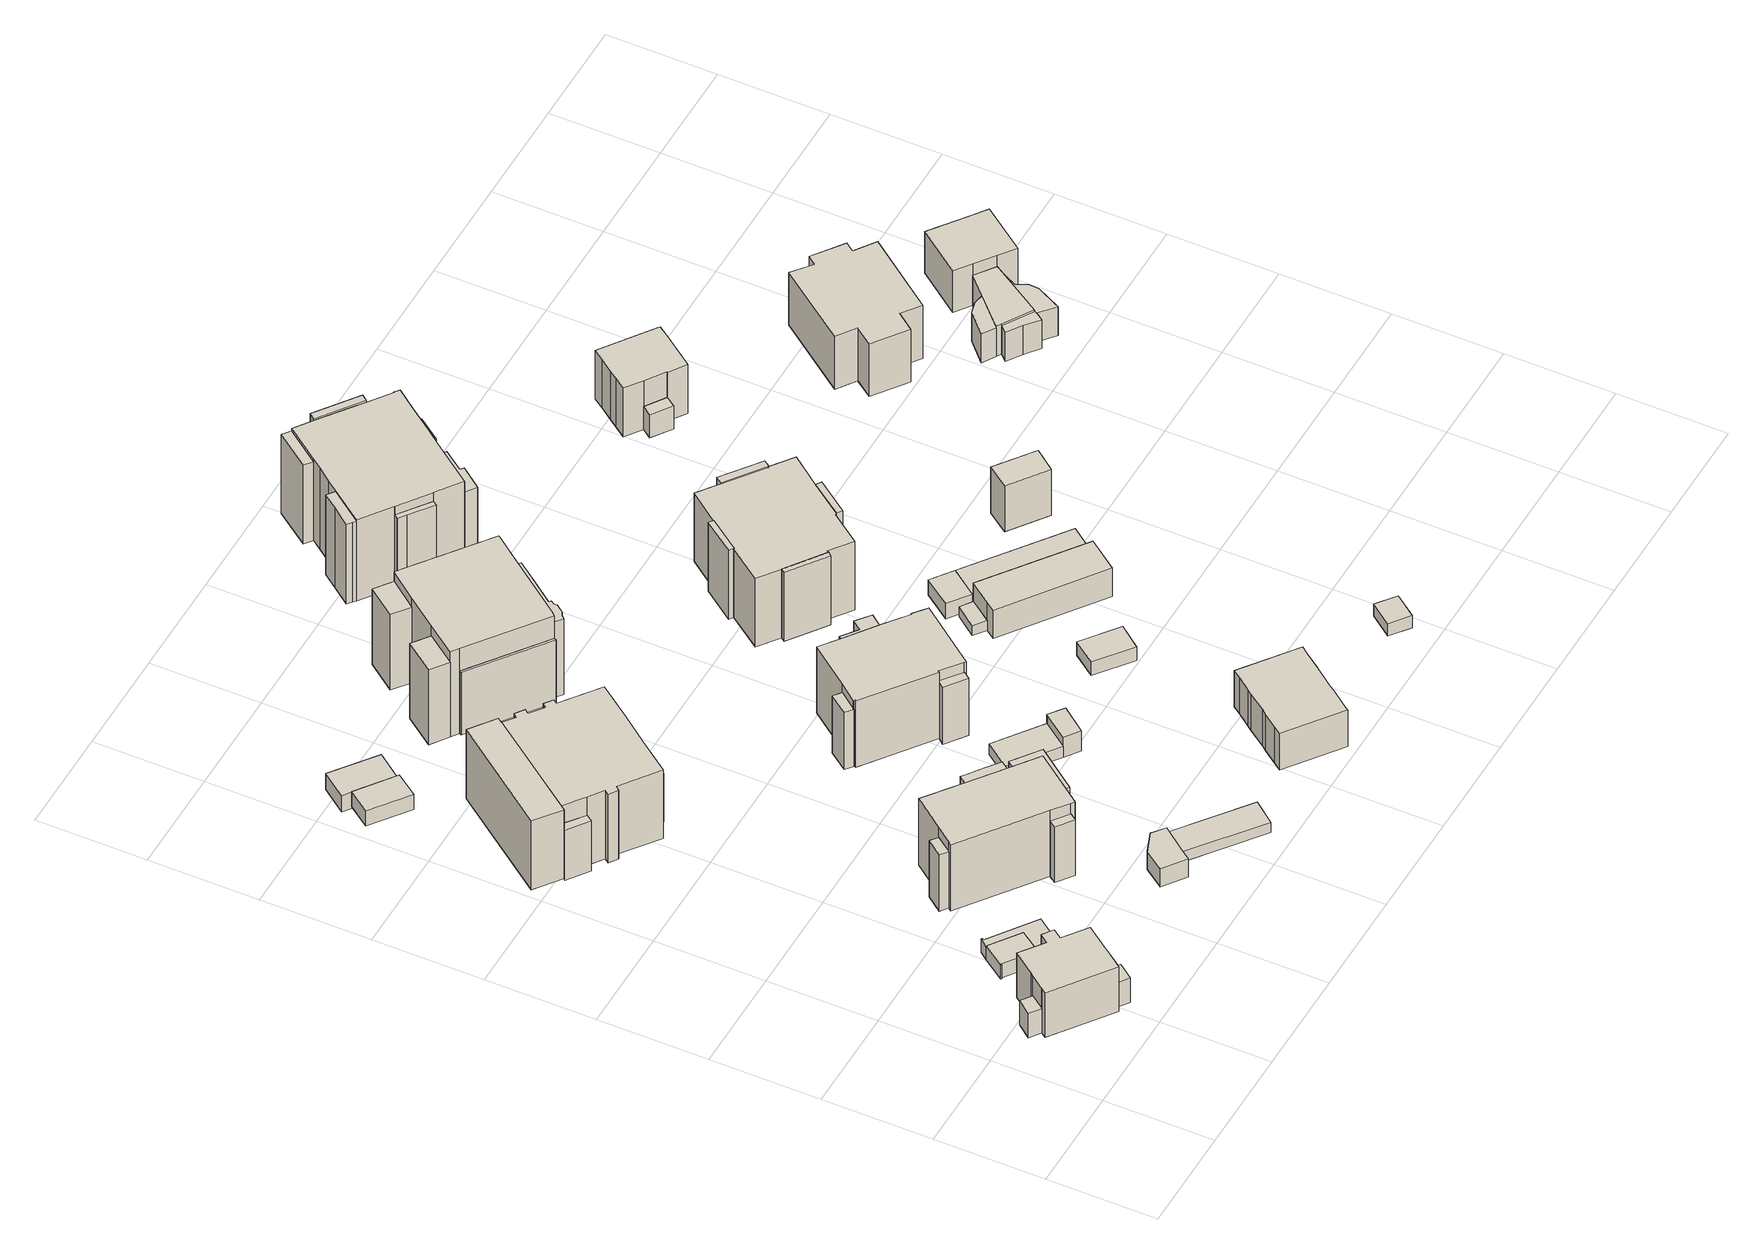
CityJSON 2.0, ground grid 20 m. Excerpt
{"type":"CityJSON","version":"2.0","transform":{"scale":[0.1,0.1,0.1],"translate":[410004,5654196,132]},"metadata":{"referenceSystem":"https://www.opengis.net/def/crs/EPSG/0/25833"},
"CityObjects":{
"building1":{"type":"Building","attributes":{"Gemeindeschluessel":14612000,"Geometrietyp2DReferenz":"3000","function":"31001_9998","roofType":"9999"},"children":["building1-1","building1-2","building1-3"]},
"building1-1":{"type":"BuildingPart","attributes":{"Dachtyp_tdc":"tdcPolyFlatRoof","Dachneigung":0,"QualitaetDacherkennung":40,"Geometrietyp2DReferenz":"3000","measuredHeight":5.34,"roofType":"1000"},"parents":["building1"],"geometry":[{"type":"Solid","lod":"1","boundaries":[[[[0,1,2,3,4]],[[5,6,7,8,9]],[[4,6,5,0]],[[3,7,6,4]],[[2,8,7,3]],[[1,9,8,2]],[[0,5,9,1]]]]}]},
"building1-2":{"type":"BuildingPart","attributes":{"Dachtyp_tdc":"tdcPolyFlatRoof","Dachneigung":0,"QualitaetDacherkennung":48,"Geometrietyp2DReferenz":"3000","measuredHeight":5.35,"roofType":"1000"},"parents":["building1"],"geometry":[{"type":"Solid","lod":"1","boundaries":[[[[10,11,12,13,14]],[[15,16,17,18,19]],[[14,16,15,10]],[[13,17,16,14]],[[12,18,17,13]],[[11,19,18,12]],[[10,15,19,11]]]]}]},
"building1-3":{"type":"BuildingPart","attributes":{"Dachtyp_tdc":"tdcGableRoof","Dachneigung":37.85,"QualitaetDacherkennung":74,"Geometrietyp2DReferenz":"3000","measuredHeight":12.61,"roofType":"3100"},"parents":["building1"],"geometry":[{"type":"Solid","lod":"1","boundaries":[[[[20,21,22,23,24,25,26,27,28,29,30,31,32,33,34,35]],[[36,37,38,39,40,41,7,6,42,43,19,18,17,44,45,46]],[[35,37,36,20]],[[34,38,37,35]],[[33,39,38,34]],[[32,40,39,33]],[[31,41,40,32]],[[30,7,41,31]],[[29,6,7,30]],[[28,42,6,29]],[[27,43,42,28]],[[26,19,43,27]],[[25,18,19,26]],[[24,17,18,25]],[[23,44,17,24]],[[22,45,44,23]],[[21,46,45,22]],[[20,36,46,21]]]]}]},
"building2":{"type":"Building","attributes":{"Dachtyp_tdc":"tdcFreeFormRoof","Gemeindeschluessel":14612000,"Dachneigung":12.97,"QualitaetDacherkennung":29,"Geometrietyp2DReferenz":"3000","measuredHeight":4.98,"function":"31001_9998","roofType":"5000"},"geometry":[{"type":"Solid","lod":"1","boundaries":[[[[47,48,49,50,51]],[[52,53,54,55,56]],[[51,53,52,47]],[[50,54,53,51]],[[49,55,54,50]],[[48,56,55,49]],[[47,52,56,48]]]]}]},
"building3":{"type":"Building","attributes":{"Dachtyp_tdc":"tdcFreeFormRoof","Gemeindeschluessel":14612000,"Dachneigung":10.45,"QualitaetDacherkennung":29,"Geometrietyp2DReferenz":"3000","measuredHeight":3.63,"function":"31001_9998","roofType":"5000"},"geometry":[{"type":"Solid","lod":"1","boundaries":[[[[57,58,59,60,61,62]],[[63,64,65,66,67,68]],[[62,64,63,57]],[[61,65,64,62]],[[60,66,65,61]],[[59,67,66,60]],[[58,68,67,59]],[[57,63,68,58]]]]}]},
"building4":{"type":"Building","attributes":{"Dachtyp_tdc":"tdcFreeFormRoof","Gemeindeschluessel":14612000,"Dachneigung":10.01,"QualitaetDacherkennung":62,"Geometrietyp2DReferenz":"3000","measuredHeight":3.19,"function":"31001_9998","roofType":"5000"},"geometry":[{"type":"Solid","lod":"1","boundaries":[[[[69,70,71,72,73,74,75,76]],[[77,78,79,80,63,68,67,81]],[[76,78,77,69]],[[75,79,78,76]],[[74,80,79,75]],[[73,63,80,74]],[[72,68,63,73]],[[71,67,68,72]],[[70,81,67,71]],[[69,77,81,70]]]]}]},
"building5":{"type":"Building","attributes":{"Dachtyp_tdc":"tdcPolyFlatRoof","Gemeindeschluessel":14612000,"Dachneigung":4.46,"QualitaetDacherkennung":67,"Geometrietyp2DReferenz":"3000","measuredHeight":3.61,"function":"31001_9998","roofType":"2100"},"geometry":[{"type":"Solid","lod":"1","boundaries":[[[[82,83,84,85,86]],[[87,88,89,90,91]],[[86,88,87,82]],[[85,89,88,86]],[[84,90,89,85]],[[83,91,90,84]],[[82,87,91,83]]]]}]},
"building6":{"type":"Building","attributes":{"Gemeindeschluessel":14612000,"Geometrietyp2DReferenz":"3000","function":"31001_9998","roofType":"9999"},"children":["building6-1","building6-2","building6-3","building6-4","building6-5"]},
"building6-1":{"type":"BuildingPart","attributes":{"Dachtyp_tdc":"tdcPolyFlatRoof","Dachneigung":34.86,"QualitaetDacherkennung":47,"Geometrietyp2DReferenz":"3000","measuredHeight":17.29,"roofType":"2100"},"parents":["building6"],"geometry":[{"type":"Solid","lod":"1","boundaries":[[[[92,93,94,95,96,97]],[[98,99,100,101,102,103]],[[97,99,98,92]],[[96,100,99,97]],[[95,101,100,96]],[[94,102,101,95]],[[93,103,102,94]],[[92,98,103,93]]]]}]},
"building6-2":{"type":"BuildingPart","attributes":{"Dachtyp_tdc":"tdcFreeFormRoof","Dachneigung":48.42,"QualitaetDacherkennung":14,"Geometrietyp2DReferenz":"3000","measuredHeight":11.53,"roofType":"5000"},"parents":["building6"],"geometry":[{"type":"Solid","lod":"1","boundaries":[[[[104,105,106,107,108]],[[109,110,101,111,112]],[[108,110,109,104]],[[107,101,110,108]],[[106,111,101,107]],[[105,112,111,106]],[[104,109,112,105]]]]}]},
"building6-3":{"type":"BuildingPart","attributes":{"Dachtyp_tdc":"tdcPolyFlatRoof","Dachneigung":0,"QualitaetDacherkennung":27,"Geometrietyp2DReferenz":"3000","measuredHeight":10.71,"roofType":"1000"},"parents":["building6"],"geometry":[{"type":"Solid","lod":"1","boundaries":[[[[113,114,115,116]],[[117,118,119,120]],[[116,118,117,113]],[[115,119,118,116]],[[114,120,119,115]],[[113,117,120,114]]]]}]},
"building6-4":{"type":"BuildingPart","attributes":{"Dachtyp_tdc":"tdcCutTentRoof","Dachneigung":35.6,"QualitaetDacherkennung":72,"Geometrietyp2DReferenz":"3000","measuredHeight":18.03,"roofType":"9999"},"parents":["building6"],"geometry":[{"type":"Solid","lod":"1","boundaries":[[[[121,122,123,124,125,126,127,128,129,130,131,132,133,134,135,136,137,138,139,140,141]],[[142,143,144,145,146,147,148,149,150,151,152,117,120,153,154,155,156,157,112,111,100]],[[141,143,142,121]],[[140,144,143,141]],[[139,145,144,140]],[[138,146,145,139]],[[137,147,146,138]],[[136,148,147,137]],[[135,149,148,136]],[[134,150,149,135]],[[133,151,150,134]],[[132,152,151,133]],[[131,117,152,132]],[[130,120,117,131]],[[129,153,120,130]],[[128,154,153,129]],[[127,155,154,128]],[[126,156,155,127]],[[125,157,156,126]],[[124,112,157,125]],[[123,111,112,124]],[[122,100,111,123]],[[121,142,100,122]]]]}]},
"building6-5":{"type":"BuildingPart","attributes":{"Dachtyp_tdc":"tdcPolyFlatRoof","Dachneigung":7.29,"QualitaetDacherkennung":30,"Geometrietyp2DReferenz":"3000","measuredHeight":10.79,"roofType":"2100"},"parents":["building6"],"geometry":[{"type":"Solid","lod":"1","boundaries":[[[[158,159,160,161]],[[151,162,163,152]],[[160,162,151,161]],[[159,163,162,160]],[[158,152,163,159]],[[161,151,152,158]]]]}]},
"building7":{"type":"Building","attributes":{"Dachtyp_tdc":"tdcPolyFlatRoof","Gemeindeschluessel":14612000,"Dachneigung":4.25,"QualitaetDacherkennung":78,"Geometrietyp2DReferenz":"3000","measuredHeight":3.81,"function":"31001_9998","roofType":"2100"},"geometry":[{"type":"Solid","lod":"1","boundaries":[[[[164,165,166,167,168]],[[169,170,171,172,173]],[[168,170,169,164]],[[167,171,170,168]],[[166,172,171,167]],[[165,173,172,166]],[[164,169,173,165]]]]}]},
"building8":{"type":"Building","attributes":{"Gemeindeschluessel":14612000,"Geometrietyp2DReferenz":"3000","function":"31001_9998","roofType":"9999"},"children":["building8-1","building8-2","building8-3","building8-4","building8-5"]},
"building8-1":{"type":"BuildingPart","attributes":{"Dachtyp_tdc":"tdcGableRoof","Dachneigung":34.82,"QualitaetDacherkennung":26,"Geometrietyp2DReferenz":"3000","measuredHeight":13.1,"roofType":"3100"},"parents":["building8"],"geometry":[{"type":"Solid","lod":"1","boundaries":[[[[174,175,176,177,178]],[[179,180,181,182,183]],[[178,180,179,174]],[[177,181,180,178]],[[176,182,181,177]],[[175,183,182,176]],[[174,179,183,175]]]]}]},
"building8-2":{"type":"BuildingPart","attributes":{"Dachtyp_tdc":"tdcHipRoof","Dachneigung":43.74,"QualitaetDacherkennung":52,"Geometrietyp2DReferenz":"3000","measuredHeight":17.44,"roofType":"3200"},"parents":["building8"],"geometry":[{"type":"Solid","lod":"1","boundaries":[[[[184,185,186,187,188,189,190,191,192,193,194]],[[195,196,179,183,182,197,198,199,200,201,202]],[[193,196,195,194]],[[192,179,196,193]],[[191,183,179,192]],[[190,182,183,191]],[[189,197,182,190]],[[188,198,197,189]],[[187,199,198,188]],[[186,200,199,187]],[[185,201,200,186]],[[184,202,201,185]],[[194,195,202,184]]]]}]},
"building8-3":{"type":"BuildingPart","attributes":{"Dachtyp_tdc":"tdcGableRoof","Dachneigung":31.36,"QualitaetDacherkennung":33,"Geometrietyp2DReferenz":"3000","measuredHeight":13.03,"roofType":"3100"},"parents":["building8"],"geometry":[{"type":"Solid","lod":"1","boundaries":[[[[203,204,205,206]],[[207,208,195,202]],[[206,207,202,203]],[[205,208,207,206]],[[204,195,208,205]],[[203,202,195,204]]]]}]},
"building8-4":{"type":"BuildingPart","attributes":{"Dachtyp_tdc":"tdcPolyFlatRoof","Dachneigung":8.57,"QualitaetDacherkennung":32,"Geometrietyp2DReferenz":"3000","measuredHeight":4.14,"roofType":"2100"},"parents":["building8"],"geometry":[{"type":"Solid","lod":"1","boundaries":[[[[209,210,211,212]],[[213,214,215,216]],[[212,214,213,209]],[[211,215,214,212]],[[210,216,215,211]],[[209,213,216,210]]]]}]},
"building8-5":{"type":"BuildingPart","attributes":{"Dachtyp_tdc":"tdcPolyFlatRoof","Dachneigung":13.35,"QualitaetDacherkennung":35,"Geometrietyp2DReferenz":"3000","measuredHeight":14.94,"roofType":"2100"},"parents":["building8"],"geometry":[{"type":"Solid","lod":"1","boundaries":[[[[187,217,218,219,220,221,188]],[[198,222,213,216,223,224,199]],[[221,222,198,188]],[[220,213,222,221]],[[219,216,213,220]],[[218,223,216,219]],[[217,224,223,218]],[[187,199,224,217]],[[188,198,199,187]]]]}]},
"building9":{"type":"Building","attributes":{"Dachtyp_tdc":"tdcFreeFormRoof","Gemeindeschluessel":14612000,"Dachneigung":51,"QualitaetDacherkennung":9,"Geometrietyp2DReferenz":"3000","measuredHeight":6.19,"function":"31001_2463","roofType":"5000"},"geometry":[{"type":"Solid","lod":"1","boundaries":[[[[225,226,227,228,229,230]],[[231,232,233,234,235,236]],[[230,232,231,225]],[[229,233,232,230]],[[228,234,233,229]],[[227,235,234,228]],[[226,236,235,227]],[[225,231,236,226]]]]}]},
"building10":{"type":"Building","attributes":{"Dachtyp_tdc":"tdcPolyFlatRoof","Gemeindeschluessel":14612000,"Dachneigung":3.8,"QualitaetDacherkennung":78,"Geometrietyp2DReferenz":"3000","measuredHeight":2.45,"function":"31001_2463","roofType":"2100"},"geometry":[{"type":"Solid","lod":"1","boundaries":[[[[237,238,239,240]],[[241,242,243,244]],[[240,242,241,237]],[[239,243,242,240]],[[238,244,243,239]],[[237,241,244,238]]]]}]},
"building11":{"type":"Building","attributes":{"Dachtyp_tdc":"tdcFreeFormRoof","Gemeindeschluessel":14612000,"Dachneigung":31.51,"QualitaetDacherkennung":51,"Geometrietyp2DReferenz":"3000","measuredHeight":4.94,"function":"31001_9998","roofType":"5000"},"geometry":[{"type":"Solid","lod":"1","boundaries":[[[[245,246,247,248,249]],[[250,251,252,253,254]],[[249,251,250,245]],[[248,252,251,249]],[[247,253,252,248]],[[246,254,253,247]],[[245,250,254,246]]]]}]},
"building12":{"type":"Building","attributes":{"Dachtyp_tdc":"tdcPolyFlatRoof","Gemeindeschluessel":14612000,"Dachneigung":0,"QualitaetDacherkennung":60,"Geometrietyp2DReferenz":"3000","measuredHeight":2.41,"function":"31001_9998","roofType":"1000"},"geometry":[{"type":"Solid","lod":"1","boundaries":[[[[255,256,257,258]],[[259,260,261,262]],[[258,260,259,255]],[[257,261,260,258]],[[256,262,261,257]],[[255,259,262,256]]]]}]},
"building13":{"type":"Building","attributes":{"Gemeindeschluessel":14612000,"Geometrietyp2DReferenz":"3000","function":"31001_9998","roofType":"9999"},"children":["building13-1","building13-2","building13-3","building13-4","building13-5","building13-6","building13-7"]},
"building13-1":{"type":"BuildingPart","attributes":{"Dachtyp_tdc":"tdcFreeFormRoof","Dachneigung":45.41,"QualitaetDacherkennung":6,"Geometrietyp2DReferenz":"3000","measuredHeight":14.07,"roofType":"5000"},"parents":["building13"],"geometry":[{"type":"Solid","lod":"1","boundaries":[[[[263,264,265,266]],[[267,268,269,270]],[[266,268,267,263]],[[265,269,268,266]],[[264,270,269,265]],[[263,267,270,264]]]]}]},
"building13-2":{"type":"BuildingPart","attributes":{"Dachtyp_tdc":"tdcGableRoof","Dachneigung":47.68,"QualitaetDacherkennung":43,"Geometrietyp2DReferenz":"3000","measuredHeight":18.57,"roofType":"3100"},"parents":["building13"],"geometry":[{"type":"Solid","lod":"1","boundaries":[[[[271,272,273,274]],[[275,276,277,278]],[[274,276,275,271]],[[273,277,276,274]],[[272,278,277,273]],[[271,275,278,272]]]]}]},
"building13-3":{"type":"BuildingPart","attributes":{"Dachtyp_tdc":"tdcGableRoof","Dachneigung":42.49,"QualitaetDacherkennung":52,"Geometrietyp2DReferenz":"3000","measuredHeight":18.46,"roofType":"3100"},"parents":["building13"],"geometry":[{"type":"Solid","lod":"1","boundaries":[[[[279,280,281,282]],[[283,284,285,286]],[[282,284,283,279]],[[281,285,284,282]],[[280,286,285,281]],[[279,283,286,280]]]]}]},
"building13-4":{"type":"BuildingPart","attributes":{"Dachtyp_tdc":"tdcFreeFormRoof","Dachneigung":40.98,"QualitaetDacherkennung":8,"Geometrietyp2DReferenz":"3000","measuredHeight":13.81,"roofType":"5000"},"parents":["building13"],"geometry":[{"type":"Solid","lod":"1","boundaries":[[[[287,288,289,290,291,292,293,294,295,296]],[[297,298,299,300,301,302,303,304,305,306]],[[296,298,297,287]],[[295,299,298,296]],[[294,300,299,295]],[[293,301,300,294]],[[292,302,301,293]],[[291,303,302,292]],[[290,304,303,291]],[[289,305,304,290]],[[288,306,305,289]],[[287,297,306,288]]]]}]},
"building13-5":{"type":"BuildingPart","attributes":{"Dachtyp_tdc":"tdcGableRoof","Dachneigung":44.74,"QualitaetDacherkennung":27,"Geometrietyp2DReferenz":"3000","measuredHeight":21.66,"roofType":"3100"},"parents":["building13"],"geometry":[{"type":"Solid","lod":"1","boundaries":[[[[307,308,309,310,311,312,313,314,315,316,317,318]],[[319,320,321,322,323,324,325,326,327,328,305,303]],[[318,320,319,307]],[[317,321,320,318]],[[316,322,321,317]],[[315,323,322,316]],[[314,324,323,315]],[[313,325,324,314]],[[312,326,325,313]],[[311,327,326,312]],[[310,328,327,311]],[[309,305,328,310]],[[308,303,305,309]],[[307,319,303,308]]]]}]},
"building13-6":{"type":"BuildingPart","attributes":{"Dachtyp_tdc":"tdcCutTentRoof","Dachneigung":32.99,"QualitaetDacherkennung":40,"Geometrietyp2DReferenz":"3000","measuredHeight":22.52,"roofType":"9999"},"parents":["building13"],"geometry":[{"type":"Solid","lod":"1","boundaries":[[[[329,330,331,332,333,334,335,336,337,338,339,340]],[[286,341,342,306,305,327,343,269,268,277,276,283]],[[340,341,286,329]],[[339,342,341,340]],[[338,306,342,339]],[[337,305,306,338]],[[336,327,305,337]],[[335,343,327,336]],[[334,269,343,335]],[[333,268,269,334]],[[332,277,268,333]],[[331,276,277,332]],[[330,283,276,331]],[[329,286,283,330]]]]}]},
"building13-7":{"type":"BuildingPart","attributes":{"Dachtyp_tdc":"tdcGableRoof","Dachneigung":16.91,"QualitaetDacherkennung":7,"Geometrietyp2DReferenz":"3000","measuredHeight":19.19,"roofType":"3100"},"parents":["building13"],"geometry":[{"type":"Solid","lod":"1","boundaries":[[[[344,345,346,347]],[[341,348,349,342]],[[347,348,341,344]],[[346,349,348,347]],[[345,342,349,346]],[[344,341,342,345]]]]}]},
"building14":{"type":"Building","attributes":{"Gemeindeschluessel":14612000,"Geometrietyp2DReferenz":"3000","function":"31001_9998","roofType":"9999"},"children":["building14-1","building14-2","building14-3","building14-4","building14-5"]},
"building14-1":{"type":"BuildingPart","attributes":{"Dachtyp_tdc":"tdcPolyFlatRoof","Dachneigung":8.93,"QualitaetDacherkennung":43,"Geometrietyp2DReferenz":"3000","measuredHeight":14.38,"roofType":"2100"},"parents":["building14"],"geometry":[{"type":"Solid","lod":"1","boundaries":[[[[350,351,352,353,354,355,356]],[[357,358,359,360,361,362,363]],[[356,358,357,350]],[[355,359,358,356]],[[354,360,359,355]],[[353,361,360,354]],[[352,362,361,353]],[[351,363,362,352]],[[350,357,363,351]]]]}]},
"building14-2":{"type":"BuildingPart","attributes":{"Dachtyp_tdc":"tdcPolyFlatRoof","Dachneigung":44.03,"QualitaetDacherkennung":22,"Geometrietyp2DReferenz":"3000","measuredHeight":12.01,"roofType":"2100"},"parents":["building14"],"geometry":[{"type":"Solid","lod":"1","boundaries":[[[[364,365,366,367,368]],[[369,358,357,370,371]],[[368,358,369,364]],[[367,357,358,368]],[[366,370,357,367]],[[365,371,370,366]],[[364,369,371,365]]]]}]},
"building14-3":{"type":"BuildingPart","attributes":{"Dachtyp_tdc":"tdcPolyFlatRoof","Dachneigung":49.54,"QualitaetDacherkennung":33,"Geometrietyp2DReferenz":"3000","measuredHeight":13.65,"roofType":"2100"},"parents":["building14"],"geometry":[{"type":"Solid","lod":"1","boundaries":[[[[372,373,374,375]],[[376,377,378,379]],[[375,377,376,372]],[[374,378,377,375]],[[373,379,378,374]],[[372,376,379,373]]]]}]},
"building14-4":{"type":"BuildingPart","attributes":{"Dachtyp_tdc":"tdcHipRoof","Dachneigung":39.76,"QualitaetDacherkennung":58,"Geometrietyp2DReferenz":"3000","measuredHeight":17.54,"roofType":"3200"},"parents":["building14"],"geometry":[{"type":"Solid","lod":"1","boundaries":[[[[380,381,382,383,384,385,386,387,388,389,390,391,392,393,394]],[[395,396,397,378,398,377,399,359,358,369,371,400,401,402,403]],[[394,396,395,380]],[[393,397,396,394]],[[392,378,397,393]],[[391,398,378,392]],[[390,377,398,391]],[[389,399,377,390]],[[388,359,399,389]],[[387,358,359,388]],[[386,369,358,387]],[[385,371,369,386]],[[384,400,371,385]],[[383,401,400,384]],[[382,402,401,383]],[[381,403,402,382]],[[380,395,403,381]]]]}]},
"building14-5":{"type":"BuildingPart","attributes":{"Dachtyp_tdc":"tdcPolyFlatRoof","Dachneigung":34.73,"QualitaetDacherkennung":31,"Geometrietyp2DReferenz":"3000","measuredHeight":13.15,"roofType":"2100"},"parents":["building14"],"geometry":[{"type":"Solid","lod":"1","boundaries":[[[[404,405,406,407,408]],[[409,395,403,402,410]],[[408,395,409,404]],[[407,403,395,408]],[[406,402,403,407]],[[405,410,402,406]],[[404,409,410,405]]]]}]},
"building15":{"type":"Building","attributes":{"Dachtyp_tdc":"tdcGableRoof","Gemeindeschluessel":14612000,"Dachneigung":59.41,"QualitaetDacherkennung":4,"Geometrietyp2DReferenz":"3000","measuredHeight":6.67,"function":"31001_9998","roofType":"3100"},"geometry":[{"type":"Solid","lod":"1","boundaries":[[[[411,412,413,414]],[[261,415,416,262]],[[414,415,261,411]],[[413,416,415,414]],[[412,262,416,413]],[[411,261,262,412]]]]}]},
"building16":{"type":"Building","attributes":{"Dachtyp_tdc":"tdcCutTentRoof","Gemeindeschluessel":14612000,"Dachneigung":44.57,"QualitaetDacherkennung":54,"Geometrietyp2DReferenz":"3000","measuredHeight":10.09,"function":"31001_9998","roofType":"9999"},"geometry":[{"type":"Solid","lod":"1","boundaries":[[[[417,418,419,420,421,422,423,424,425,426,427,428,429,430,431,432,433]],[[434,435,436,437,438,439,440,441,442,443,444,445,446,447,448,449,450]],[[433,435,434,417]],[[432,436,435,433]],[[431,437,436,432]],[[430,438,437,431]],[[429,439,438,430]],[[428,440,439,429]],[[427,441,440,428]],[[426,442,441,427]],[[425,443,442,426]],[[424,444,443,425]],[[423,445,444,424]],[[422,446,445,423]],[[421,447,446,422]],[[420,448,447,421]],[[419,449,448,420]],[[418,450,449,419]],[[417,434,450,418]]]]}]},
"building17":{"type":"Building","attributes":{"Dachtyp_tdc":"tdcPolyFlatRoof","Gemeindeschluessel":14612000,"Dachneigung":0,"QualitaetDacherkennung":71,"Geometrietyp2DReferenz":"3000","measuredHeight":3,"function":"31001_9998","roofType":"1000"},"geometry":[{"type":"Solid","lod":"1","boundaries":[[[[451,452,453,454]],[[455,456,457,458]],[[454,456,455,451]],[[453,457,456,454]],[[452,458,457,453]],[[451,455,458,452]]]]}]},
"building18":{"type":"Building","attributes":{"Dachtyp_tdc":"tdcPolyFlatRoof","Gemeindeschluessel":14612000,"Dachneigung":3.07,"QualitaetDacherkennung":58,"Geometrietyp2DReferenz":"3000","measuredHeight":2.38,"function":"31001_9998","roofType":"2100"},"geometry":[{"type":"Solid","lod":"1","boundaries":[[[[459,460,461,462,463]],[[464,465,466,467,468]],[[463,465,464,459]],[[462,466,465,463]],[[461,467,466,462]],[[460,468,467,461]],[[459,464,468,460]]]]}]},
"building19":{"type":"Building","attributes":{"Gemeindeschluessel":14612000,"Geometrietyp2DReferenz":"3000","function":"31001_9998","roofType":"9999"},"children":["building19-1","building19-2","building19-3","building19-4","building19-5","building19-6","building19-7","building19-8"]},
"building19-1":{"type":"BuildingPart","attributes":{"Dachtyp_tdc":"tdcPolyFlatRoof","Dachneigung":50.83,"QualitaetDacherkennung":36,"Geometrietyp2DReferenz":"3000","measuredHeight":16.68,"roofType":"2100"},"parents":["building19"],"geometry":[{"type":"Solid","lod":"1","boundaries":[[[[469,470,471,472,473,474,475]],[[476,477,478,479,480,481,482]],[[475,477,476,469]],[[474,478,477,475]],[[473,479,478,474]],[[472,480,479,473]],[[471,481,480,472]],[[470,482,481,471]],[[469,476,482,470]]]]}]},
"building19-2":{"type":"BuildingPart","attributes":{"Dachtyp_tdc":"tdcPolyFlatRoof","Dachneigung":55.8,"QualitaetDacherkennung":29,"Geometrietyp2DReferenz":"3000","measuredHeight":17.26,"roofType":"2100"},"parents":["building19"],"geometry":[{"type":"Solid","lod":"1","boundaries":[[[[483,484,485,486,487,488,489]],[[490,491,492,493,494,495,496]],[[489,491,490,483]],[[488,492,491,489]],[[487,493,492,488]],[[486,494,493,487]],[[485,495,494,486]],[[484,496,495,485]],[[483,490,496,484]]]]}]},
"building19-3":{"type":"BuildingPart","attributes":{"Dachtyp_tdc":"tdcHipAndGableRoof","Dachneigung":25.75,"QualitaetDacherkennung":44,"Geometrietyp2DReferenz":"3000","measuredHeight":20.47,"roofType":"5000"},"parents":["building19"],"geometry":[{"type":"Solid","lod":"1","boundaries":[[[[497,498,499,500,501,502,503,504,505,506,507,508,509,510,511,512,513,514,515,516,517]],[[518,519,520,521,522,523,524,525,526,527,528,490,496,529,530,482,481,480,531,532,533]],[[517,519,518,497]],[[516,520,519,517]],[[515,521,520,516]],[[514,522,521,515]],[[513,523,522,514]],[[512,524,523,513]],[[511,525,524,512]],[[510,526,525,511]],[[509,527,526,510]],[[508,528,527,509]],[[507,490,528,508]],[[506,496,490,507]],[[505,529,496,506]],[[504,530,529,505]],[[503,482,530,504]],[[502,481,482,503]],[[501,480,481,502]],[[500,531,480,501]],[[499,532,531,500]],[[498,533,532,499]],[[497,518,533,498]]]]}]},
"building19-4":{"type":"BuildingPart","attributes":{"Dachtyp_tdc":"tdcGableRoof","Dachneigung":68.23,"QualitaetDacherkennung":12,"Geometrietyp2DReferenz":"3000","measuredHeight":18.56,"roofType":"3100"},"parents":["building19"],"geometry":[{"type":"Solid","lod":"1","boundaries":[[[[534,535,536,537]],[[538,539,528,527]],[[537,538,527,534]],[[536,539,538,537]],[[535,528,539,536]],[[534,527,528,535]]]]}]},
"building19-5":{"type":"BuildingPart","attributes":{"Dachtyp_tdc":"tdcGableRoof","Dachneigung":43.06,"QualitaetDacherkennung":35,"Geometrietyp2DReferenz":"3000","measuredHeight":19.58,"roofType":"3100"},"parents":["building19"],"geometry":[{"type":"Solid","lod":"1","boundaries":[[[[540,541,542,543,544,545,546]],[[547,531,548,549,550,551,532]],[[546,531,547,540]],[[545,548,531,546]],[[544,549,548,545]],[[543,550,549,544]],[[542,551,550,543]],[[541,532,551,542]],[[540,547,532,541]]]]}]},
"building19-6":{"type":"BuildingPart","attributes":{"Dachtyp_tdc":"tdcPolyFlatRoof","Dachneigung":50.91,"QualitaetDacherkennung":32,"Geometrietyp2DReferenz":"3000","measuredHeight":19.21,"roofType":"2100"},"parents":["building19"],"geometry":[{"type":"Solid","lod":"1","boundaries":[[[[552,553,554,555]],[[523,521,556,557]],[[555,521,523,552]],[[554,556,521,555]],[[553,557,556,554]],[[552,523,557,553]]]]}]},
"building19-7":{"type":"BuildingPart","attributes":{"Dachtyp_tdc":"tdcPolyFlatRoof","Dachneigung":0,"QualitaetDacherkennung":4,"Geometrietyp2DReferenz":"3000","measuredHeight":13.73,"roofType":"1000"},"parents":["building19"],"geometry":[{"type":"Solid","lod":"1","boundaries":[[[[558,559,560,561,562,563]],[[564,565,525,524,523,557]],[[563,565,564,558]],[[562,525,565,563]],[[561,524,525,562]],[[560,523,524,561]],[[559,557,523,560]],[[558,564,557,559]]]]}]},
"building19-8":{"type":"BuildingPart","attributes":{"Dachtyp_tdc":"tdcGableRoof","Dachneigung":44,"QualitaetDacherkennung":36,"Geometrietyp2DReferenz":"3000","measuredHeight":19.59,"roofType":"3100"},"parents":["building19"],"geometry":[{"type":"Solid","lod":"1","boundaries":[[[[566,567,568,569]],[[570,571,520,519]],[[569,571,570,566]],[[568,520,571,569]],[[567,519,520,568]],[[566,570,519,567]]]]}]},
"building20":{"type":"Building","attributes":{"Gemeindeschluessel":14612000,"Geometrietyp2DReferenz":"3000","function":"31001_9998","roofType":"9999"},"children":["building20-1","building20-2","building20-3","building20-4","building20-5"]},
"building20-1":{"type":"BuildingPart","attributes":{"Dachtyp_tdc":"tdcFreeFormRoof","Dachneigung":13.85,"QualitaetDacherkennung":26,"Geometrietyp2DReferenz":"3000","measuredHeight":15.45,"roofType":"5000"},"parents":["building20"],"geometry":[{"type":"Solid","lod":"1","boundaries":[[[[572,573,574,575]],[[576,577,578,579]],[[575,577,576,572]],[[574,578,577,575]],[[573,579,578,574]],[[572,576,579,573]]]]}]},
"building20-2":{"type":"BuildingPart","attributes":{"Dachtyp_tdc":"tdcPolyFlatRoof","Dachneigung":5.89,"QualitaetDacherkennung":43,"Geometrietyp2DReferenz":"3000","measuredHeight":15.39,"roofType":"2100"},"parents":["building20"],"geometry":[{"type":"Solid","lod":"1","boundaries":[[[[580,581,582,583,584]],[[585,586,587,588,589]],[[584,586,585,580]],[[583,587,586,584]],[[582,588,587,583]],[[581,589,588,582]],[[580,585,589,581]]]]}]},
"building20-3":{"type":"BuildingPart","attributes":{"Dachtyp_tdc":"tdcPolyFlatRoof","Dachneigung":0,"QualitaetDacherkennung":47,"Geometrietyp2DReferenz":"3000","measuredHeight":15.21,"roofType":"1000"},"parents":["building20"],"geometry":[{"type":"Solid","lod":"1","boundaries":[[[[590,591,592,593,594,595,596,597,598,599,600,601,602,603,604,605,606]],[[587,586,607,576,579,608,609,610,611,612,613,614,615,616,617,618,588]],[[606,586,587,590]],[[605,607,586,606]],[[604,576,607,605]],[[603,579,576,604]],[[602,608,579,603]],[[601,609,608,602]],[[600,610,609,601]],[[599,611,610,600]],[[598,612,611,599]],[[597,613,612,598]],[[596,614,613,597]],[[595,615,614,596]],[[594,616,615,595]],[[593,617,616,594]],[[592,618,617,593]],[[591,588,618,592]],[[590,587,588,591]]]]}]},
"building20-4":{"type":"BuildingPart","attributes":{"Dachtyp_tdc":"tdcPolyFlatRoof","Dachneigung":0,"QualitaetDacherkennung":35,"Geometrietyp2DReferenz":"3000","measuredHeight":15.29,"roofType":"1000"},"parents":["building20"],"geometry":[{"type":"Solid","lod":"1","boundaries":[[[[619,620,621,622]],[[611,623,624,612]],[[622,623,611,619]],[[621,624,623,622]],[[620,612,624,621]],[[619,611,612,620]]]]}]},
"building20-5":{"type":"BuildingPart","attributes":{"Dachtyp_tdc":"tdcPolyFlatRoof","Dachneigung":5.26,"QualitaetDacherkennung":40,"Geometrietyp2DReferenz":"3000","measuredHeight":15.38,"roofType":"2100"},"parents":["building20"],"geometry":[{"type":"Solid","lod":"1","boundaries":[[[[625,626,627,628,629]],[[615,614,630,631,616]],[[629,614,615,625]],[[628,630,614,629]],[[627,631,630,628]],[[626,616,631,627]],[[625,615,616,626]]]]}]},
"building21":{"type":"Building","attributes":{"Dachtyp_tdc":"tdcPolyFlatRoof","Gemeindeschluessel":14612000,"Dachneigung":4.76,"QualitaetDacherkennung":64,"Geometrietyp2DReferenz":"3000","measuredHeight":3.63,"function":"31001_9998","roofType":"2100"},"geometry":[{"type":"Solid","lod":"1","boundaries":[[[[632,633,634,635]],[[636,637,638,639]],[[635,637,636,632]],[[634,638,637,635]],[[633,639,638,634]],[[632,636,639,633]]]]}]},
"building22":{"type":"Building","attributes":{"Dachtyp_tdc":"tdcPolyFlatRoof","Gemeindeschluessel":14612000,"Dachneigung":13.15,"QualitaetDacherkennung":78,"Geometrietyp2DReferenz":"3000","measuredHeight":7.14,"function":"31001_9998","roofType":"2100"},"geometry":[{"type":"Solid","lod":"1","boundaries":[[[[640,641,642,643,644,645]],[[646,464,468,647,648,649]],[[645,464,646,640]],[[644,468,464,645]],[[643,647,468,644]],[[642,648,647,643]],[[641,649,648,642]],[[640,646,649,641]]]]}]},
"building23":{"type":"Building","attributes":{"Dachtyp_tdc":"tdcPolyFlatRoof","Gemeindeschluessel":14612000,"Dachneigung":4.66,"QualitaetDacherkennung":74,"Geometrietyp2DReferenz":"3000","measuredHeight":3.63,"function":"31001_9998","roofType":"2100"},"geometry":[{"type":"Solid","lod":"1","boundaries":[[[[650,651,652,653,632,635]],[[654,655,656,657,658,659]],[[635,655,654,650]],[[632,656,655,635]],[[653,657,656,632]],[[652,658,657,653]],[[651,659,658,652]],[[650,654,659,651]]]]}]},
"building24":{"type":"Building","attributes":{"Dachtyp_tdc":"tdcPolyFlatRoof","Gemeindeschluessel":14612000,"Dachneigung":3.77,"QualitaetDacherkennung":77,"Geometrietyp2DReferenz":"3000","measuredHeight":2.88,"function":"31001_9998","roofType":"2100"},"geometry":[{"type":"Solid","lod":"1","boundaries":[[[[660,661,662,663]],[[664,665,666,667]],[[663,665,664,660]],[[662,666,665,663]],[[661,667,666,662]],[[660,664,667,661]]]]}]},
"building25":{"type":"Building","attributes":{"Dachtyp_tdc":"tdcFreeFormRoof","Gemeindeschluessel":14612000,"Dachneigung":60.8,"QualitaetDacherkennung":6,"Geometrietyp2DReferenz":"3000","measuredHeight":12.3,"function":"31001_9998","roofType":"5000"},"geometry":[{"type":"Solid","lod":"1","boundaries":[[[[668,669,670,671]],[[672,673,674,675]],[[671,673,672,668]],[[670,674,673,671]],[[669,675,674,670]],[[668,672,675,669]]]]}]},
"building26":{"type":"Building","attributes":{"Gemeindeschluessel":14612000,"Geometrietyp2DReferenz":"3000","function":"31001_9998","roofType":"9999"},"children":["building26-1","building26-2"]},
"building26-1":{"type":"BuildingPart","attributes":{"Dachtyp_tdc":"tdcGableRoof","Dachneigung":38.88,"QualitaetDacherkennung":10,"Geometrietyp2DReferenz":"3000","measuredHeight":5.94,"roofType":"3100"},"parents":["building26"],"geometry":[{"type":"Solid","lod":"1","boundaries":[[[[676,677,678,679,680]],[[681,682,683,684,685]],[[680,682,681,676]],[[679,683,682,680]],[[678,684,683,679]],[[677,685,684,678]],[[676,681,685,677]]]]}]},
"building26-2":{"type":"BuildingPart","attributes":{"Dachtyp_tdc":"tdcHipRoof","Dachneigung":46.44,"QualitaetDacherkennung":70,"Geometrietyp2DReferenz":"3000","measuredHeight":13.39,"roofType":"3200"},"parents":["building26"],"geometry":[{"type":"Solid","lod":"1","boundaries":[[[[686,687,688,689,690,691,692,693,694,695,696,697]],[[684,698,699,700,701,702,703,704,705,706,681,685]],[[696,698,684,697]],[[695,699,698,696]],[[694,700,699,695]],[[693,701,700,694]],[[692,702,701,693]],[[691,703,702,692]],[[690,704,703,691]],[[689,705,704,690]],[[688,706,705,689]],[[687,681,706,688]],[[686,685,681,687]],[[697,684,685,686]]]]}]},
"building27":{"type":"Building","attributes":{"Dachtyp_tdc":"tdcFreeFormRoof","Gemeindeschluessel":14612000,"Dachneigung":10.21,"QualitaetDacherkennung":44,"Geometrietyp2DReferenz":"3000","measuredHeight":12.49,"function":"31001_9998","roofType":"5000"},"geometry":[{"type":"Solid","lod":"1","boundaries":[[[[707,708,709,710,711,712,713,714,715,716,717,718,719,720]],[[721,722,723,724,725,726,727,728,729,730,731,732,733,734]],[[720,722,721,707]],[[719,723,722,720]],[[718,724,723,719]],[[717,725,724,718]],[[716,726,725,717]],[[715,727,726,716]],[[714,728,727,715]],[[713,729,728,714]],[[712,730,729,713]],[[711,731,730,712]],[[710,732,731,711]],[[709,733,732,710]],[[708,734,733,709]],[[707,721,734,708]]]]}]},
"building28":{"type":"Building","attributes":{"Gemeindeschluessel":14612000,"Geometrietyp2DReferenz":"3000","function":"31001_9998","roofType":"9999"},"children":["building28-1","building28-2","building28-3","building28-4","building28-5","building28-6"]},
"building28-1":{"type":"BuildingPart","attributes":{"Dachtyp_tdc":"tdcPolyFlatRoof","Dachneigung":0,"QualitaetDacherkennung":74,"Geometrietyp2DReferenz":"3000","measuredHeight":6.41,"roofType":"1000"},"parents":["building28"],"geometry":[{"type":"Solid","lod":"1","boundaries":[[[[735,736,737,738,739,740]],[[741,742,743,744,745,746]],[[739,742,741,740]],[[738,743,742,739]],[[737,744,743,738]],[[736,745,744,737]],[[735,746,745,736]],[[740,741,746,735]]]]}]},
"building28-2":{"type":"BuildingPart","attributes":{"Dachtyp_tdc":"tdcPolyFlatRoof","Dachneigung":0,"QualitaetDacherkennung":67,"Geometrietyp2DReferenz":"3000","measuredHeight":6.42,"roofType":"1000"},"parents":["building28"],"geometry":[{"type":"Solid","lod":"1","boundaries":[[[[747,748,749,750,751]],[[752,753,754,755,756]],[[751,753,752,747]],[[750,754,753,751]],[[749,755,754,750]],[[748,756,755,749]],[[747,752,756,748]]]]}]},
"building28-3":{"type":"BuildingPart","attributes":{"Dachtyp_tdc":"tdcPolyFlatRoof","Dachneigung":5.26,"QualitaetDacherkennung":70,"Geometrietyp2DReferenz":"3000","measuredHeight":7.28,"roofType":"2100"},"parents":["building28"],"geometry":[{"type":"Solid","lod":"1","boundaries":[[[[757,758,759,760,761,762]],[[752,756,763,742,764,765]],[[762,756,752,757]],[[761,763,756,762]],[[760,742,763,761]],[[759,764,742,760]],[[758,765,764,759]],[[757,752,765,758]]]]}]},
"building28-4":{"type":"BuildingPart","attributes":{"Dachtyp_tdc":"tdcPolyFlatRoof","Dachneigung":26.2,"QualitaetDacherkennung":44,"Geometrietyp2DReferenz":"3000","measuredHeight":7.92,"roofType":"2100"},"parents":["building28"],"geometry":[{"type":"Solid","lod":"1","boundaries":[[[[766,767,768,769,770]],[[771,772,773,774,775]],[[770,772,771,766]],[[769,773,772,770]],[[768,774,773,769]],[[767,775,774,768]],[[766,771,775,767]]]]}]},
"building28-5":{"type":"BuildingPart","attributes":{"Dachtyp_tdc":"tdcHipRoof","Dachneigung":34.48,"QualitaetDacherkennung":79,"Geometrietyp2DReferenz":"3000","measuredHeight":10.91,"roofType":"3200"},"parents":["building28"],"geometry":[{"type":"Solid","lod":"1","boundaries":[[[[776,777,778,779,780,781,782,783]],[[763,784,785,774,772,786,787,742]],[[782,784,763,783]],[[781,785,784,782]],[[780,774,785,781]],[[779,772,774,780]],[[778,786,772,779]],[[777,787,786,778]],[[776,742,787,777]],[[783,763,742,776]]]]}]},
"building28-6":{"type":"BuildingPart","attributes":{"Dachtyp_tdc":"tdcPolyFlatRoof","Dachneigung":0,"QualitaetDacherkennung":57,"Geometrietyp2DReferenz":"3000","measuredHeight":6.36,"roofType":"1000"},"parents":["building28"],"geometry":[{"type":"Solid","lod":"1","boundaries":[[[[788,789,790,791,792,740]],[[741,793,794,795,765,764]],[[792,793,741,740]],[[791,794,793,792]],[[790,795,794,791]],[[789,765,795,790]],[[788,764,765,789]],[[740,741,764,788]]]]}]}
},
"vertices":[
[192,48,87],[213,76,87],[210,78,87],[192,91,87],[171,63,87],[192,48,33],[171,63,33],[192,91,33],[210,78,33],[213,76,33],
[47,156,87],[66,142,87],[66,141,87],[86,168,87],[67,182,87],[47,156,33],[67,182,33],[86,168,33],[66,141,33],[66,142,33],
[175,198,132],[163,182,132],[120,214,132],[90,173,132],[86,168,132],[66,141,132],[66,142,132],[60,133,132],[165,55,132],[171,63,132],[192,91,132],[195,95,132],[195,96,132],[225,136,132],[182,168,132],[194,185,132],[175,198,33],[194,185,33],[182,168,33],[225,136,33],[195,96,33],[195,95,33],[165,55,33],[60,133,33],[90,173,33],[120,214,33],[163,182,33],
[192,91,83],[210,78,83],[243,123,83],[225,136,83],[195,96,83],[192,91,34],[195,96,34],[225,136,34],[243,123,34],[210,78,34],
[203,219,62],[230,258,62],[176,297,62],[148,257,62],[149,255,62],[150,257,62],[203,219,31],[150,257,31],[149,255,31],[148,257,31],[176,297,31],[230,258,31],
[190,311,60],[188,312,60],[176,297,60],[230,258,60],[203,219,60],[234,197,60],[272,248,60],[188,308,60],[190,311,31],[188,308,31],[272,248,31],[234,197,31],[188,312,31],
[11,1318,54],[79,1267,54],[108,1307,54],[104,1310,54],[40,1357,54],[11,1318,20],[40,1357,20],[104,1310,20],[108,1307,20],[79,1267,20],
[187,1171,171],[141,1205,171],[3,1019,171],[49,984,171],[182,1163,171],[181,1163,171],[187,1171,18],[181,1163,18],[182,1163,18],[49,984,18],[3,1019,18],[141,1205,18],
[84,953,129],[93,965,129],[56,993,129],[49,984,129],[46,981,129],[84,953,18],[46,981,18],[56,993,18],[93,965,18],
[245,943,126],[221,911,126],[235,901,126],[259,933,126],[245,943,18],[259,933,18],[235,901,18],[221,911,18],
[203,1147,170],[182,1163,170],[56,993,170],[93,965,170],[119,946,170],[113,938,170],[128,927,170],[135,935,170],[202,885,170],[221,911,170],[245,943,170],[284,994,170],[308,1027,170],[328,1054,170],[260,1105,170],[265,1112,170],[250,1123,170],[244,1116,170],[219,1135,170],[225,1142,170],[209,1154,170],[203,1147,18],[209,1154,18],[225,1142,18],[219,1135,18],[244,1116,18],[250,1123,18],[265,1112,18],[260,1105,18],[328,1054,18],[308,1027,18],[284,994,18],[202,885,18],[135,935,18],[128,927,18],[113,938,18],[119,946,18],
[284,994,125],[296,985,125],[320,1017,125],[308,1027,125],[320,1017,18],[296,985,18],
[40,1357,53],[104,1310,53],[137,1354,53],[59,1413,53],[25,1368,53],[40,1357,17],[25,1368,17],[59,1413,17],[137,1354,17],[104,1310,17],
[263,408,146],[264,408,146],[285,437,146],[272,447,146],[250,418,146],[263,408,21],[250,418,21],[272,447,21],[285,437,21],[264,408,21],
[429,275,168],[435,270,168],[505,363,168],[454,401,168],[394,446,168],[329,495,168],[285,437,168],[264,408,168],[263,408,168],[259,402,168],[400,297,168],[400,297,21],[259,402,21],[329,495,21],[394,446,21],[454,401,21],[505,363,21],[435,270,21],[429,275,21],
[429,275,145],[400,297,145],[391,284,145],[420,262,145],[420,262,21],[391,284,21],
[413,452,61],[441,432,61],[452,447,61],[424,467,61],[413,452,21],[424,467,21],[452,447,21],[441,432,21],
[464,414,168],[451,424,168],[441,432,168],[413,452,168],[404,459,168],[404,459,21],[451,424,21],[464,414,21],
[450,126,70],[490,96,70],[507,119,70],[538,159,70],[515,177,70],[476,162,70],[450,126,30],[476,162,30],[515,177,30],[538,159,30],[507,119,30],[490,96,30],
[507,119,60],[633,22,60],[664,62,60],[538,159,60],[507,119,37],[538,159,37],[664,62,37],[633,22,37],
[513,373,63],[556,341,63],[614,418,63],[565,454,63],[508,376,63],[513,373,24],[508,376,24],[565,454,24],[614,418,24],[556,341,24],
[568,462,46],[650,400,46],[685,447,46],[602,508,46],[568,462,22],[602,508,22],[685,447,22],[650,400,22],
[265,1277,158],[399,1176,158],[401,1180,158],[267,1280,158],[265,1277,19],[267,1280,19],[401,1180,19],[399,1176,19],
[262,1367,185],[222,1313,185],[253,1290,185],[293,1344,185],[262,1367,19],[293,1344,19],[253,1290,19],[222,1313,19],
[335,1400,187],[375,1452,187],[344,1475,187],[305,1423,187],[335,1400,19],[305,1423,19],[344,1475,19],[375,1452,19],
[534,1323,151],[519,1335,151],[492,1300,151],[500,1294,151],[504,1291,151],[508,1288,151],[513,1294,151],[519,1296,151],[529,1309,151],[528,1315,151],[534,1323,19],[528,1315,19],[529,1309,19],[519,1296,19],[513,1294,19],[508,1288,19],[504,1291,19],[500,1294,19],[492,1300,19],[519,1335,19],
[476,1254,187],[504,1291,187],[492,1300,187],[464,1263,187],[406,1185,187],[421,1173,187],[426,1179,187],[433,1182,187],[444,1197,187],[444,1203,187],[448,1209,187],[444,1212,187],[476,1254,19],[444,1212,19],[448,1209,19],[444,1203,19],[444,1197,19],[433,1182,19],[426,1179,19],[421,1173,19],[406,1185,19],[464,1263,19],
[375,1452,208],[335,1400,208],[293,1344,208],[253,1290,208],[267,1280,208],[401,1180,208],[405,1185,208],[406,1185,208],[492,1300,208],[519,1335,208],[523,1341,208],[389,1442,208],[389,1442,19],[523,1341,19],[405,1185,19],
[389,1442,183],[523,1341,183],[526,1345,183],[392,1445,183],[392,1445,19],[526,1345,19],
[667,740,157],[678,754,157],[652,774,157],[639,757,157],[610,779,157],[604,771,157],[660,730,157],[667,740,15],[660,730,15],[604,771,15],[610,779,15],[639,757,15],[652,774,15],[678,754,15],
[703,697,130],[704,698,130],[711,707,130],[667,740,130],[660,730,130],[703,697,15],[711,707,15],[704,698,15],
[499,735,142],[474,701,142],[487,690,142],[513,724,142],[499,735,15],[513,724,15],[487,690,15],[474,701,15],
[605,598,162],[607,601,162],[643,573,162],[646,571,162],[728,679,162],[704,698,162],[703,697,162],[660,730,162],[604,771,162],[569,798,162],[513,724,162],[487,691,162],[487,690,162],[489,689,162],[487,687,162],[605,598,15],[487,687,15],[489,689,15],[487,691,15],[569,798,15],[728,679,15],[646,571,15],[643,573,15],[607,601,15],
[596,587,141],[633,560,141],[643,573,141],[607,601,141],[605,598,141],[596,587,15],[633,560,15],
[685,447,66],[650,400,66],[676,381,66],[711,427,66],[711,427,22],[676,381,22],
[933,88,106],[939,96,106],[958,122,106],[969,136,106],[872,208,106],[862,194,106],[843,169,106],[836,160,106],[813,128,106],[806,119,106],[787,93,106],[777,79,106],[874,7,106],[875,10,106],[884,22,106],[903,47,106],[909,56,106],[933,88,25],[909,56,25],[903,47,25],[884,22,25],[875,10,25],[874,7,25],[777,79,25],[787,93,25],[806,119,25],[813,128,25],[836,160,25],[843,169,25],[862,194,25],[872,208,25],[969,136,25],[958,122,25],[939,96,25],
[840,447,47],[903,398,47],[935,439,47],[871,488,47],[840,447,17],[871,488,17],[935,439,17],[903,398,17],
[859,642,36],[888,681,36],[873,692,36],[867,696,36],[838,658,36],[859,642,14],[838,658,14],[867,696,14],[873,692,14],[888,681,14],
[571,1477,175],[576,1484,175],[521,1525,175],[520,1525,175],[515,1518,175],[516,1517,175],[530,1507,175],[571,1477,14],[530,1507,14],[516,1517,14],[515,1518,14],[520,1525,14],[521,1525,14],[576,1484,14],
[678,1528,170],[621,1451,170],[622,1451,170],[640,1438,170],[670,1477,170],[664,1482,170],[691,1519,170],[678,1528,14],[691,1519,14],[664,1482,14],[670,1477,14],[640,1438,14],[622,1451,14],[621,1451,14],
[545,1671,194],[525,1645,194],[511,1625,194],[466,1565,194],[520,1525,194],[521,1525,194],[576,1484,194],[577,1485,194],[621,1452,194],[621,1451,194],[678,1528,194],[701,1558,194],[731,1599,194],[760,1637,194],[751,1644,194],[751,1643,194],[711,1672,194],[687,1690,194],[636,1728,194],[604,1751,194],[557,1688,194],[545,1671,14],[557,1688,14],[604,1751,14],[636,1728,14],[687,1690,14],[711,1672,14],[751,1643,14],[751,1644,14],[760,1637,14],[731,1599,14],[701,1558,14],[621,1452,14],[577,1485,14],[466,1565,14],[511,1625,14],[525,1645,14],
[731,1599,165],[701,1558,165],[713,1549,165],[743,1590,165],[743,1590,14],[713,1549,14],
[491,1598,191],[511,1625,191],[497,1636,191],[477,1609,191],[452,1576,191],[461,1569,191],[466,1565,191],[491,1598,14],[461,1569,14],[452,1576,14],[477,1609,14],[497,1636,14],
[711,1672,198],[719,1683,198],[644,1738,198],[636,1728,198],[644,1738,14],[719,1683,14],
[723,1689,151],[719,1683,151],[711,1672,151],[751,1643,151],[751,1644,151],[763,1660,151],[723,1689,14],[763,1660,14],
[543,1699,189],[557,1688,189],[604,1751,189],[589,1762,189],[543,1699,14],[589,1762,14],
[887,961,173],[844,902,173],[853,896,173],[896,955,173],[887,961,19],[896,955,19],[853,896,19],[844,902,19],
[899,1058,172],[831,1109,172],[823,1097,172],[890,1047,172],[891,1047,172],[899,1058,19],[891,1047,19],[890,1047,19],[823,1097,19],[831,1109,19],
[890,1047,171],[823,1097,171],[822,1097,171],[784,1125,171],[742,1069,171],[700,1011,171],[699,1012,171],[655,951,171],[692,923,171],[760,874,171],[762,877,171],[801,848,171],[842,904,171],[844,902,171],[887,961,171],[930,1018,171],[891,1047,171],[930,1018,19],[842,904,19],[801,848,19],[762,877,19],[760,874,19],[692,923,19],[655,951,19],[699,1012,19],[700,1011,19],[742,1069,19],[784,1125,19],[822,1097,19],
[760,874,172],[692,923,172],[687,916,172],[754,867,172],[754,867,19],[687,916,19],
[700,1011,172],[742,1069,172],[734,1075,172],[691,1017,172],[699,1012,172],[691,1017,19],[734,1075,19],
[926,733,49],[888,761,49],[852,712,49],[890,684,49],[926,733,15],[890,684,15],[852,712,15],[888,761,15],
[847,625,77],[1018,500,77],[1059,555,77],[1057,556,77],[888,681,77],[859,642,77],[847,625,14],[1057,556,14],[1059,555,14],[1018,500,14],
[888,681,49],[1057,556,49],[1059,555,49],[1097,606,49],[888,681,16],[890,684,16],[926,733,16],[1097,606,16],[1059,555,16],[1057,556,16],
[1138,70,39],[1172,44,39],[1202,84,39],[1168,110,39],[1138,70,12],[1168,110,12],[1202,84,12],[1172,44,12],
[1068,717,120],[1135,668,120],[1164,706,120],[1096,756,120],[1068,717,18],[1096,756,18],[1164,706,18],[1135,668,18],
[1064,1315,54],[1064,1316,54],[1029,1340,54],[1017,1323,54],[1052,1298,54],[1064,1315,3],[1052,1298,3],[1017,1323,3],[1029,1340,3],[1064,1316,3],
[1064,1316,111],[1064,1315,111],[1094,1294,111],[1138,1354,111],[1150,1372,111],[1148,1374,111],[1056,1440,111],[1043,1421,111],[1025,1396,111],[1014,1381,111],[1000,1361,111],[1029,1340,111],[1000,1361,3],[1014,1381,3],[1025,1396,3],[1043,1421,3],[1056,1440,3],[1148,1374,3],[1150,1372,3],[1138,1354,3],[1094,1294,3],
[1273,1082,130],[1249,1050,130],[1308,1006,130],[1332,1038,130],[1365,1013,130],[1391,1048,130],[1462,1143,130],[1425,1169,130],[1437,1185,130],[1411,1204,130],[1383,1225,130],[1371,1209,130],[1336,1237,130],[1239,1106,130],[1273,1082,13],[1239,1106,13],[1336,1237,13],[1371,1209,13],[1383,1225,13],[1411,1204,13],[1437,1185,13],[1425,1169,13],[1462,1143,13],[1391,1048,13],[1365,1013,13],[1332,1038,13],[1308,1006,13],[1249,1050,13],
[1508,845,77],[1531,891,77],[1532,909,77],[1522,929,77],[1543,971,77],[1480,869,77],[1480,869,13],[1543,971,13],[1522,929,13],[1532,909,13],[1531,891,13],[1508,845,13],
[1421,911,77],[1475,964,77],[1456,967,77],[1435,962,77],[1398,926,77],[1421,911,13],[1398,926,13],[1435,962,13],[1456,967,13],[1475,964,13],
[1421,911,80],[1430,906,80],[1482,874,80],[1543,971,80],[1508,997,80],[1475,964,80],[1508,997,13],[1482,874,13],[1430,906,13],
[1613,1061,89],[1575,1089,89],[1566,1078,89],[1604,1049,89],[1605,1049,89],[1613,1061,13],[1605,1049,13],[1604,1049,13],[1566,1078,13],[1575,1089,13],
[1543,971,105],[1572,949,105],[1631,1030,105],[1605,1049,105],[1566,1078,105],[1539,1098,105],[1479,1018,105],[1508,997,105],[1479,1018,13],[1539,1098,13],[1631,1030,13],[1572,949,13],
[1482,874,77],[1430,906,77],[1418,893,77],[1445,875,77],[1470,855,77],[1470,855,13],[1445,875,13],[1418,893,13]
]}
